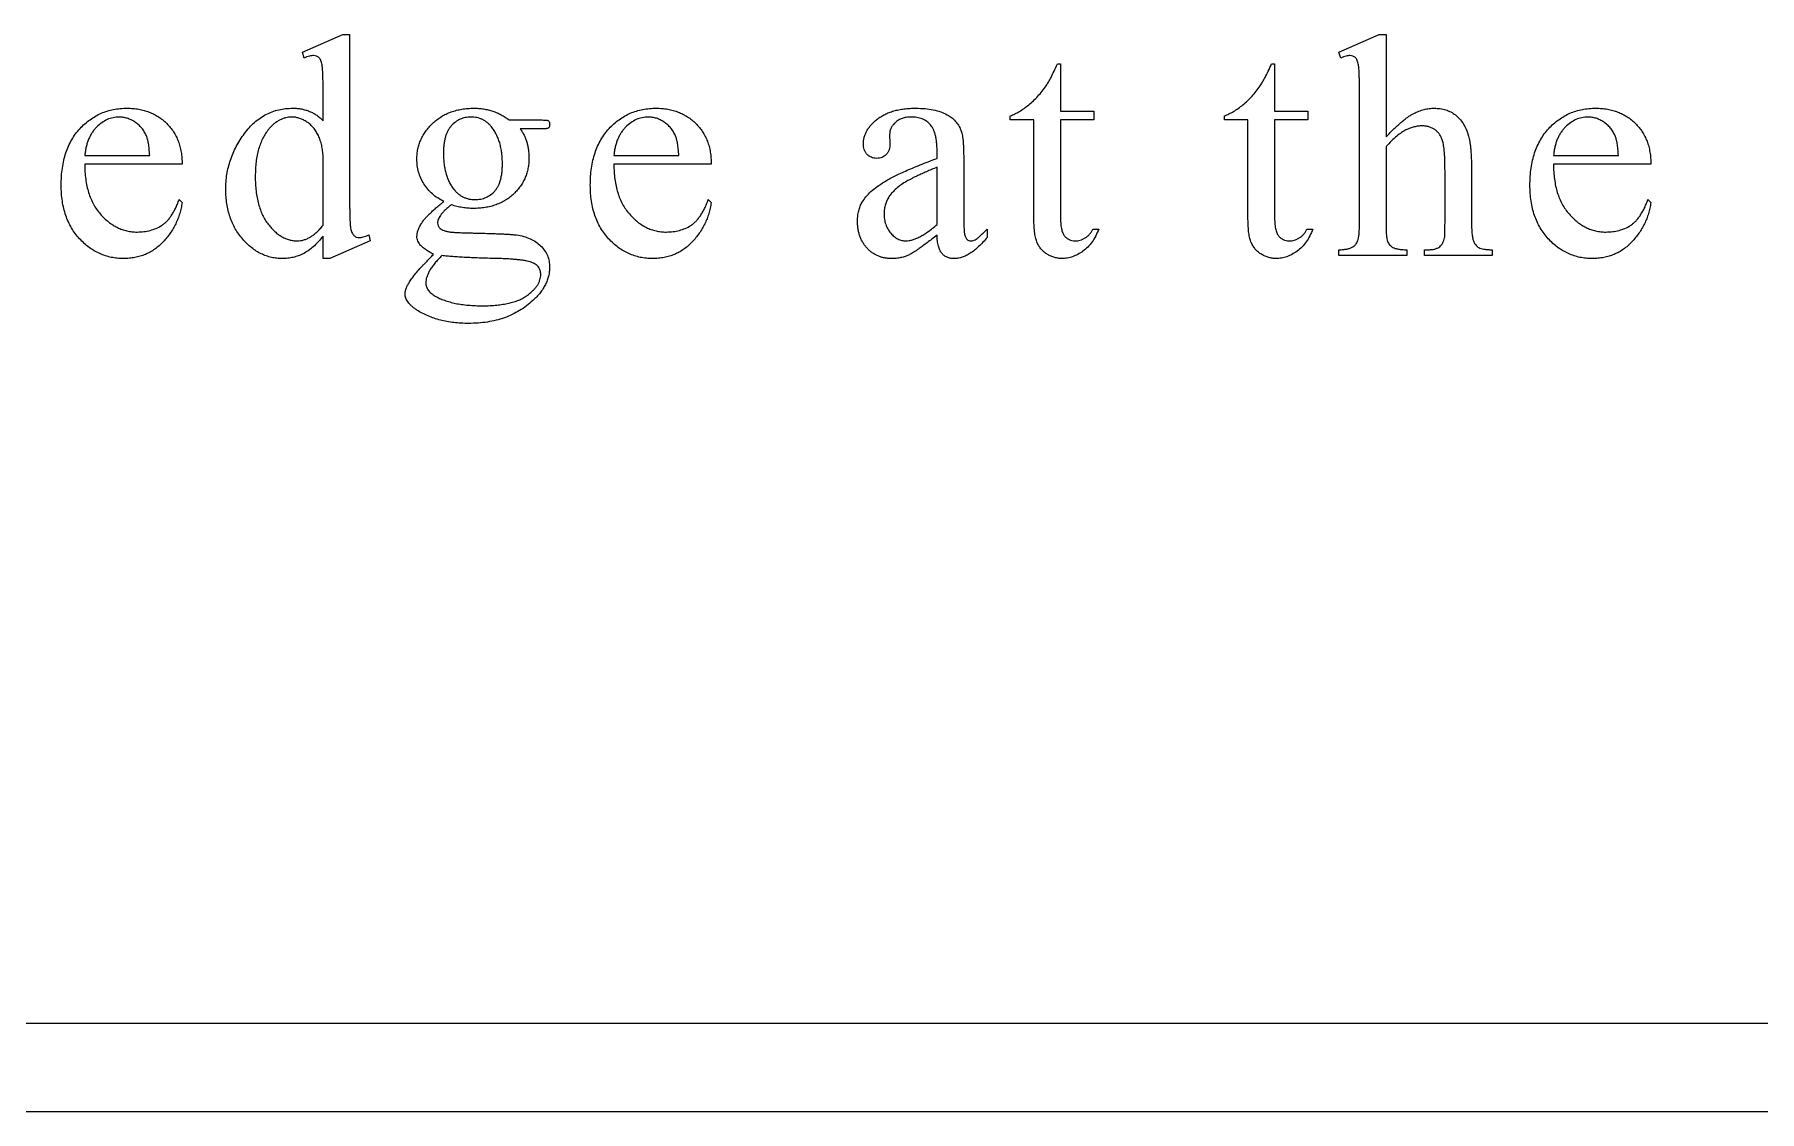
# Model space of a CAD drawing. Header units: millimetres. Extents: x -130 to 450, y -100 to 100.
# Drawn here: x 206.2 to 303.7, y -100 to -39.1 of the extents above; entities that cross this region are included whole.
import ezdxf

# ---------------------------------------------------------------- set-up
doc = ezdxf.new("R2010")
doc.units = ezdxf.units.MM

msp = doc.modelspace()

# ---------------------------------------------------------------- linework, layer by layer
at = {"color": 7, "linetype": 'Continuous', "lineweight": 25}
for p, q in [((221.36, -40.122), (223.649, -39.122)), ((223.649, -39.122), (224.026, -39.122)), ((224.026, -39.122), (224.026, -48.455)), ((279.926, -40.122), (282.21, -39.122)), ((282.21, -39.122), (282.593, -39.122)), ((282.593, -39.122), (282.593, -44.913)), ((221.459, -40.455), (221.36, -40.122)), ((264.026, -40.788), (264.193, -40.788)), ((264.193, -40.788), (264.193, -43.455)), ((276.126, -40.788), (276.293, -40.788)), ((276.293, -40.788), (276.293, -43.455)), ((280.033, -40.455), (279.926, -40.122)), ((222.526, -44.002), (222.526, -42.455)), ((281.093, -49.788), (281.093, -42.455)), ((261.36, -43.955), (261.36, -43.718)), ((264.193, -43.455), (266.073, -43.455)), ((266.073, -43.455), (266.073, -43.955)), ((273.46, -43.955), (273.46, -43.718)), ((276.293, -43.455), (278.173, -43.455)), ((278.173, -43.455), (278.173, -43.955)), ((233.037, -43.955), (234.746, -43.955)), ((234.73, -44.455), (233.667, -44.455)), ((254.541, -44.77), (254.56, -45.281)), ((262.693, -43.955), (261.36, -43.955)), ((262.693, -49.559), (262.693, -43.955)), ((264.193, -43.955), (264.193, -49.403)), ((266.073, -43.955), (264.193, -43.955)), ((274.793, -43.955), (273.46, -43.955)), ((274.793, -49.559), (274.793, -43.955)), ((276.293, -43.955), (276.293, -49.403)), ((278.173, -43.955), (276.293, -43.955)), ((282.593, -45.458), (282.593, -49.788)), ((209.06, -45.955), (212.726, -45.955)), ((214.56, -46.455), (209.06, -46.455)), ((222.526, -49.908), (222.526, -45.945)), ((238.96, -45.955), (242.626, -45.955)), ((244.46, -46.455), (238.96, -46.455)), ((257.226, -46.122), (257.226, -45.817)), ((257.226, -49.861), (257.226, -46.622)), ((258.726, -46.109), (258.726, -48.903)), ((292.06, -45.955), (295.726, -45.955)), ((297.56, -46.455), (292.06, -46.455)), ((285.926, -49.788), (285.926, -46.89)), ((287.426, -46.926), (287.426, -49.788)), ((214.393, -48.455), (214.56, -48.622)), ((244.293, -48.455), (244.46, -48.622)), ((297.393, -48.455), (297.56, -48.622)), ((222.526, -51.788), (222.526, -50.52)), ((225.11, -50.455), (225.193, -50.788)), ((260.06, -50.122), (260.06, -50.588)), ((266.026, -50.122), (266.36, -50.122)), ((278.126, -50.122), (278.46, -50.122)), ((225.193, -50.788), (222.912, -51.788)), ((279.926, -51.622), (279.926, -51.288)), ((283.76, -51.622), (279.926, -51.622)), ((283.76, -51.288), (283.76, -51.622)), ((284.76, -51.288), (284.926, -51.288)), ((284.76, -51.622), (284.76, -51.288)), ((288.593, -51.622), (284.76, -51.622)), ((288.593, -51.288), (288.593, -51.622)), ((222.912, -51.788), (222.526, -51.788)), ((-90, -95), (410, -95)), ((-90, -100), (410, -100))]:
    msp.add_line(p, q, dxfattribs=at)
for points, knots in [([(221.985, -40.315), (221.949, -40.316), (221.871, -40.32), (221.748, -40.349), (221.608, -40.393), (221.51, -40.433), (221.459, -40.455)], [0, 0, 0, 0, 0.1953913, 0.4237795, 0.692856, 1, 1, 1, 1]), ([(222.526, -42.455), (222.526, -42.351), (222.527, -42.153), (222.525, -41.872), (222.518, -41.622), (222.516, -41.404), (222.502, -41.218), (222.498, -41.064), (222.483, -40.942), (222.469, -40.824), (222.437, -40.708), (222.402, -40.59), (222.352, -40.497), (222.276, -40.405), (222.152, -40.33), (222.041, -40.32), (221.985, -40.315)], [0, 0, 0, 0, 0.129927, 0.246866, 0.35083, 0.441805, 0.5188, 0.582763, 0.633938, 0.672218, 0.731304, 0.782662, 0.825781, 0.862657, 0.92969, 1, 1, 1, 1]), ([(263.388, -42.02), (263.431, -41.953), (263.529, -41.798), (263.673, -41.523), (263.847, -41.181), (263.963, -40.927), (264.026, -40.788)], [0, 0, 0, 0, 0.171791, 0.395893, 0.671039, 1, 1, 1, 1]), ([(275.488, -42.02), (275.531, -41.953), (275.629, -41.798), (275.773, -41.523), (275.947, -41.181), (276.063, -40.927), (276.126, -40.788)], [0, 0, 0, 0, 0.171791, 0.395893, 0.671039, 1, 1, 1, 1]), ([(280.549, -40.315), (280.517, -40.316), (280.447, -40.32), (280.33, -40.35), (280.188, -40.393), (280.088, -40.433), (280.033, -40.455)], [0, 0, 0, 0, 0.175167, 0.393961, 0.673101, 1, 1, 1, 1]), ([(281.093, -42.455), (281.093, -42.351), (281.093, -42.153), (281.091, -41.872), (281.085, -41.622), (281.083, -41.404), (281.069, -41.218), (281.065, -41.064), (281.05, -40.942), (281.035, -40.824), (281.009, -40.707), (280.968, -40.591), (280.922, -40.497), (280.849, -40.405), (280.723, -40.328), (280.609, -40.319), (280.549, -40.315)], [0, 0, 0, 0, 0.129634, 0.24631, 0.35004, 0.44081, 0.517632, 0.581451, 0.632511, 0.670705, 0.72941, 0.781004, 0.823521, 0.859626, 0.925586, 1, 1, 1, 1]), ([(261.36, -43.718), (261.446, -43.683), (261.624, -43.611), (261.886, -43.471), (262.149, -43.298), (262.413, -43.095), (262.674, -42.866), (262.925, -42.608), (263.166, -42.327), (263.313, -42.124), (263.388, -42.02)], [0, 0, 0, 0, 0.104342, 0.214153, 0.331217, 0.455804, 0.586418, 0.719524, 0.857177, 1, 1, 1, 1]), ([(273.46, -43.718), (273.546, -43.683), (273.724, -43.611), (273.986, -43.471), (274.249, -43.298), (274.513, -43.095), (274.774, -42.866), (275.025, -42.608), (275.266, -42.327), (275.413, -42.124), (275.488, -42.02)], [0, 0, 0, 0, 0.104342, 0.214153, 0.331217, 0.455804, 0.586418, 0.719524, 0.857177, 1, 1, 1, 1]), ([(207.726, -47.643), (207.729, -47.476), (207.733, -47.151), (207.789, -46.679), (207.865, -46.233), (207.985, -45.818), (208.132, -45.429), (208.318, -45.07), (208.532, -44.736), (208.783, -44.438), (209.054, -44.166), (209.349, -43.934), (209.658, -43.734), (209.983, -43.568), (210.328, -43.443), (210.689, -43.356), (211.067, -43.298), (211.324, -43.292), (211.456, -43.288)], [0, 0, 0, 0, 0.077568, 0.151102, 0.22088, 0.287607, 0.351649, 0.414317, 0.475022, 0.535824, 0.595501, 0.653268, 0.709944, 0.766468, 0.822806, 0.880197, 0.93896, 1, 1, 1, 1]), ([(211.005, -43.788), (210.888, -43.796), (210.655, -43.81), (210.316, -43.922), (210.002, -44.108), (209.759, -44.312), (209.586, -44.511), (209.465, -44.675), (209.36, -44.854), (209.269, -45.047), (209.193, -45.254), (209.135, -45.476), (209.087, -45.711), (209.069, -45.872), (209.06, -45.955)], [0, 0, 0, 0, 0.109558, 0.218079, 0.329936, 0.450508, 0.513312, 0.576744, 0.640897, 0.707463, 0.775895, 0.8475, 0.922135, 1, 1, 1, 1]), ([(212.544, -44.854), (212.505, -44.775), (212.428, -44.619), (212.283, -44.404), (212.101, -44.225), (211.903, -44.068), (211.688, -43.944), (211.465, -43.854), (211.237, -43.799), (211.083, -43.792), (211.005, -43.788)], [0, 0, 0, 0, 0.133685, 0.263341, 0.390894, 0.519422, 0.645663, 0.766201, 0.882455, 1, 1, 1, 1]), ([(211.456, -43.288), (211.567, -43.291), (211.784, -43.295), (212.102, -43.339), (212.405, -43.405), (212.693, -43.499), (212.966, -43.62), (213.224, -43.768), (213.466, -43.945), (213.69, -44.147), (213.897, -44.37), (214.076, -44.614), (214.223, -44.878), (214.347, -45.159), (214.444, -45.457), (214.51, -45.774), (214.553, -46.108), (214.558, -46.338), (214.56, -46.455)], [0, 0, 0, 0, 0.06686, 0.130565, 0.192612, 0.253023, 0.312378, 0.372003, 0.431406, 0.492393, 0.553344, 0.613477, 0.674008, 0.735007, 0.797564, 0.862161, 0.929489, 1, 1, 1, 1]), ([(217.026, -47.872), (217.029, -47.729), (217.034, -47.447), (217.086, -47.028), (217.169, -46.618), (217.287, -46.219), (217.436, -45.829), (217.619, -45.447), (217.836, -45.075), (218.08, -44.715), (218.351, -44.382), (218.649, -44.091), (218.961, -43.841), (219.295, -43.638), (219.649, -43.481), (220.021, -43.368), (220.413, -43.303), (220.68, -43.293), (220.815, -43.288)], [0, 0, 0, 0, 0.064854, 0.128527, 0.191847, 0.254871, 0.317915, 0.3819, 0.447241, 0.513775, 0.579757, 0.642353, 0.702837, 0.761529, 0.819911, 0.878543, 0.938249, 1, 1, 1, 1]), ([(220.761, -43.788), (220.7, -43.79), (220.579, -43.793), (220.403, -43.831), (220.23, -43.881), (220.062, -43.958), (219.901, -44.058), (219.742, -44.176), (219.591, -44.317), (219.499, -44.424), (219.451, -44.479)], [0, 0, 0, 0, 0.119221, 0.2352714, 0.3525362, 0.4720115, 0.5956611, 0.7231898, 0.8579391, 1, 1, 1, 1]), ([(222.526, -45.945), (222.516, -45.835), (222.497, -45.623), (222.433, -45.318), (222.346, -45.036), (222.233, -44.779), (222.099, -44.547), (221.942, -44.345), (221.766, -44.171), (221.568, -44.037), (221.366, -43.926), (221.162, -43.848), (220.961, -43.798), (220.827, -43.791), (220.761, -43.788)], [0, 0, 0, 0, 0.1075577, 0.2080579, 0.3041197, 0.3949156, 0.4823679, 0.565187, 0.6443852, 0.722995, 0.7981549, 0.869057, 0.9353201, 1, 1, 1, 1]), ([(220.815, -43.288), (220.9, -43.29), (221.066, -43.294), (221.309, -43.328), (221.54, -43.387), (221.763, -43.461), (221.971, -43.564), (222.17, -43.686), (222.356, -43.833), (222.469, -43.945), (222.526, -44.002)], [0, 0, 0, 0, 0.132451, 0.260565, 0.385643, 0.506883, 0.628306, 0.750219, 0.87359, 1, 1, 1, 1]), ([(227.826, -46.161), (227.828, -46.064), (227.832, -45.874), (227.88, -45.594), (227.948, -45.324), (228.049, -45.065), (228.175, -44.814), (228.331, -44.576), (228.515, -44.348), (228.725, -44.133), (228.959, -43.937), (229.208, -43.76), (229.476, -43.615), (229.758, -43.493), (230.058, -43.404), (230.371, -43.335), (230.7, -43.296), (230.925, -43.291), (231.04, -43.288)], [0, 0, 0, 0, 0.060206, 0.118912, 0.176608, 0.234067, 0.291741, 0.351256, 0.411761, 0.474602, 0.53843, 0.601864, 0.664914, 0.728521, 0.793138, 0.859669, 0.928424, 1, 1, 1, 1]), ([(230.878, -43.788), (230.772, -43.794), (230.564, -43.805), (230.266, -43.904), (229.998, -44.064), (229.801, -44.246), (229.663, -44.421), (229.572, -44.573), (229.497, -44.741), (229.434, -44.925), (229.385, -45.125), (229.352, -45.343), (229.331, -45.577), (229.328, -45.739), (229.326, -45.822)], [0, 0, 0, 0, 0.110725, 0.216124, 0.322233, 0.43409, 0.492633, 0.553819, 0.617283, 0.684122, 0.755756, 0.831638, 0.913248, 1, 1, 1, 1]), ([(232.045, -44.348), (232.007, -44.304), (231.932, -44.216), (231.804, -44.103), (231.67, -44.005), (231.527, -43.926), (231.376, -43.863), (231.217, -43.819), (231.05, -43.792), (230.937, -43.79), (230.878, -43.788)], [0, 0, 0, 0, 0.130654, 0.258566, 0.380946, 0.500928, 0.622845, 0.74584, 0.869736, 1, 1, 1, 1]), ([(231.04, -43.288), (231.135, -43.29), (231.321, -43.294), (231.596, -43.327), (231.861, -43.378), (232.116, -43.452), (232.362, -43.546), (232.599, -43.66), (232.825, -43.796), (232.966, -43.902), (233.037, -43.955)], [0, 0, 0, 0, 0.132321, 0.260529, 0.386625, 0.509103, 0.631215, 0.753837, 0.875756, 1, 1, 1, 1]), ([(237.626, -47.643), (237.629, -47.476), (237.633, -47.151), (237.689, -46.679), (237.765, -46.233), (237.885, -45.818), (238.032, -45.429), (238.218, -45.07), (238.432, -44.736), (238.683, -44.438), (238.954, -44.166), (239.249, -43.934), (239.558, -43.734), (239.883, -43.568), (240.228, -43.443), (240.589, -43.356), (240.967, -43.298), (241.224, -43.292), (241.356, -43.288)], [0, 0, 0, 0, 0.077568, 0.151102, 0.22088, 0.287607, 0.351649, 0.414317, 0.475022, 0.535824, 0.595501, 0.653268, 0.709944, 0.766468, 0.822806, 0.880197, 0.93896, 1, 1, 1, 1]), ([(240.905, -43.788), (240.788, -43.796), (240.555, -43.81), (240.216, -43.922), (239.902, -44.108), (239.659, -44.312), (239.486, -44.511), (239.365, -44.675), (239.26, -44.854), (239.169, -45.047), (239.093, -45.254), (239.035, -45.476), (238.987, -45.711), (238.969, -45.872), (238.96, -45.955)], [0, 0, 0, 0, 0.109558, 0.218079, 0.329936, 0.450508, 0.513312, 0.576744, 0.640897, 0.707463, 0.775895, 0.8475, 0.922135, 1, 1, 1, 1]), ([(242.444, -44.854), (242.405, -44.775), (242.328, -44.619), (242.183, -44.404), (242.001, -44.225), (241.803, -44.068), (241.588, -43.944), (241.365, -43.854), (241.137, -43.799), (240.983, -43.792), (240.905, -43.788)], [0, 0, 0, 0, 0.133685, 0.263341, 0.390894, 0.519422, 0.645663, 0.766201, 0.882455, 1, 1, 1, 1]), ([(241.356, -43.288), (241.467, -43.291), (241.684, -43.295), (242.002, -43.339), (242.305, -43.405), (242.593, -43.499), (242.866, -43.62), (243.124, -43.768), (243.366, -43.945), (243.59, -44.147), (243.797, -44.37), (243.976, -44.614), (244.123, -44.878), (244.247, -45.159), (244.344, -45.457), (244.41, -45.774), (244.453, -46.108), (244.458, -46.338), (244.46, -46.455)], [0, 0, 0, 0, 0.06686, 0.130565, 0.192612, 0.253023, 0.312378, 0.372003, 0.431406, 0.492393, 0.553344, 0.613477, 0.674008, 0.735007, 0.797564, 0.862161, 0.929489, 1, 1, 1, 1]), ([(253.06, -45.281), (253.062, -45.219), (253.067, -45.096), (253.106, -44.914), (253.165, -44.736), (253.254, -44.563), (253.364, -44.393), (253.497, -44.225), (253.657, -44.064), (253.839, -43.908), (254.043, -43.763), (254.268, -43.635), (254.513, -43.528), (254.778, -43.44), (255.063, -43.372), (255.366, -43.323), (255.69, -43.295), (255.912, -43.291), (256.026, -43.288)], [0, 0, 0, 0, 0.046959, 0.093411, 0.140772, 0.189456, 0.240515, 0.294507, 0.351891, 0.412719, 0.476607, 0.541911, 0.608967, 0.679904, 0.753194, 0.831398, 0.91353, 1, 1, 1, 1]), ([(255.745, -43.788), (255.657, -43.791), (255.49, -43.797), (255.255, -43.857), (255.043, -43.947), (254.929, -44.042), (254.872, -44.088)], [0, 0, 0, 0, 0.27666, 0.529678, 0.769277, 1, 1, 1, 1]), ([(257.226, -45.817), (257.226, -45.724), (257.224, -45.545), (257.207, -45.288), (257.174, -45.053), (257.138, -44.841), (257.082, -44.653), (257.018, -44.486), (256.94, -44.343), (256.822, -44.182), (256.641, -44.021), (256.38, -43.882), (256.076, -43.801), (255.859, -43.793), (255.745, -43.788)], [0, 0, 0, 0, 0.096353, 0.185709, 0.267457, 0.341625, 0.40915, 0.470174, 0.526581, 0.578081, 0.676256, 0.775346, 0.881712, 1, 1, 1, 1]), ([(256.026, -43.288), (256.198, -43.293), (256.528, -43.301), (256.998, -43.369), (257.423, -43.479), (257.675, -43.598), (257.797, -43.656)], [0, 0, 0, 0, 0.282762, 0.542219, 0.778952, 1, 1, 1, 1]), ([(257.797, -43.656), (257.88, -43.706), (258.047, -43.805), (258.261, -44.008), (258.438, -44.251), (258.524, -44.434), (258.567, -44.528)], [0, 0, 0, 0, 0.245793, 0.489424, 0.739063, 1, 1, 1, 1]), ([(282.593, -44.913), (282.674, -44.831), (282.829, -44.672), (283.054, -44.444), (283.271, -44.243), (283.474, -44.067), (283.66, -43.908), (283.839, -43.779), (284.001, -43.668), (284.203, -43.558), (284.446, -43.453), (284.737, -43.356), (285.03, -43.3), (285.226, -43.292), (285.322, -43.288)], [0, 0, 0, 0, 0.105773, 0.203664, 0.293742, 0.376072, 0.450641, 0.517794, 0.578036, 0.63074, 0.728005, 0.820848, 0.91151, 1, 1, 1, 1]), ([(285.322, -43.288), (285.435, -43.293), (285.653, -43.301), (285.968, -43.373), (286.258, -43.494), (286.523, -43.664), (286.762, -43.882), (286.962, -44.16), (287.133, -44.489), (287.215, -44.733), (287.257, -44.861)], [0, 0, 0, 0, 0.124659, 0.242291, 0.35723, 0.471683, 0.589706, 0.71445, 0.850269, 1, 1, 1, 1]), ([(290.726, -47.643), (290.729, -47.476), (290.733, -47.151), (290.789, -46.679), (290.865, -46.233), (290.985, -45.818), (291.132, -45.429), (291.318, -45.07), (291.532, -44.736), (291.783, -44.438), (292.054, -44.166), (292.349, -43.934), (292.658, -43.734), (292.983, -43.568), (293.328, -43.443), (293.689, -43.356), (294.067, -43.298), (294.324, -43.292), (294.456, -43.288)], [0, 0, 0, 0, 0.0775683, 0.1511017, 0.2208805, 0.2876072, 0.3516494, 0.4143171, 0.4750222, 0.535824, 0.595501, 0.6532676, 0.7099442, 0.7664682, 0.8228058, 0.8801972, 0.9389601, 1, 1, 1, 1]), ([(294.005, -43.788), (293.888, -43.796), (293.655, -43.81), (293.316, -43.922), (293.002, -44.108), (292.759, -44.312), (292.586, -44.511), (292.465, -44.675), (292.36, -44.854), (292.269, -45.047), (292.193, -45.254), (292.135, -45.476), (292.087, -45.711), (292.069, -45.872), (292.06, -45.955)], [0, 0, 0, 0, 0.109558, 0.218079, 0.329936, 0.450508, 0.513312, 0.576744, 0.640897, 0.707463, 0.775895, 0.8475, 0.922135, 1, 1, 1, 1]), ([(295.544, -44.854), (295.505, -44.775), (295.428, -44.619), (295.283, -44.404), (295.101, -44.225), (294.903, -44.068), (294.688, -43.944), (294.465, -43.854), (294.237, -43.799), (294.083, -43.792), (294.005, -43.788)], [0, 0, 0, 0, 0.133685, 0.263341, 0.390894, 0.519422, 0.645663, 0.766201, 0.882455, 1, 1, 1, 1]), ([(294.456, -43.288), (294.567, -43.291), (294.784, -43.295), (295.102, -43.339), (295.405, -43.405), (295.693, -43.499), (295.966, -43.62), (296.224, -43.768), (296.466, -43.945), (296.69, -44.147), (296.897, -44.37), (297.076, -44.614), (297.223, -44.878), (297.347, -45.159), (297.444, -45.457), (297.51, -45.774), (297.553, -46.108), (297.558, -46.338), (297.56, -46.455)], [0, 0, 0, 0, 0.06686, 0.130565, 0.192612, 0.253023, 0.312378, 0.372003, 0.431406, 0.492393, 0.553344, 0.613477, 0.674008, 0.735007, 0.797564, 0.862161, 0.929489, 1, 1, 1, 1]), ([(219.451, -44.479), (219.39, -44.558), (219.267, -44.719), (219.113, -44.988), (218.984, -45.283), (218.876, -45.604), (218.794, -45.951), (218.734, -46.324), (218.701, -46.724), (218.696, -46.998), (218.693, -47.14)], [0, 0, 0, 0, 0.106322, 0.215068, 0.329105, 0.447883, 0.574127, 0.707794, 0.849502, 1, 1, 1, 1]), ([(232.66, -46.455), (232.658, -46.346), (232.654, -46.133), (232.624, -45.824), (232.579, -45.532), (232.511, -45.258), (232.425, -45.003), (232.319, -44.766), (232.193, -44.547), (232.094, -44.414), (232.045, -44.348)], [0, 0, 0, 0, 0.146763, 0.284734, 0.416798, 0.542731, 0.662015, 0.778213, 0.889837, 1, 1, 1, 1]), ([(233.667, -44.455), (233.707, -44.511), (233.786, -44.624), (233.887, -44.805), (233.969, -45), (234.042, -45.204), (234.092, -45.421), (234.132, -45.648), (234.155, -45.886), (234.158, -46.049), (234.16, -46.132)], [0, 0, 0, 0, 0.114933, 0.232266, 0.350319, 0.471181, 0.596193, 0.725464, 0.859362, 1, 1, 1, 1]), ([(235.282, -44.395), (235.269, -44.403), (235.239, -44.423), (235.188, -44.441), (235.118, -44.45), (235.024, -44.449), (234.891, -44.458), (234.788, -44.456), (234.73, -44.455)], [0, 0, 0, 0, 0.080922, 0.189215, 0.287347, 0.453948, 0.690057, 1, 1, 1, 1]), ([(234.746, -43.955), (234.802, -43.955), (234.902, -43.954), (235.031, -43.957), (235.122, -43.961), (235.187, -43.97), (235.238, -43.983), (235.263, -44.006), (235.274, -44.015)], [0, 0, 0, 0, 0.312756, 0.553386, 0.717264, 0.814573, 0.921083, 1, 1, 1, 1]), ([(235.274, -44.015), (235.289, -44.038), (235.325, -44.092), (235.326, -44.157), (235.326, -44.195)], [0, 0, 0, 0, 0.4220474, 1, 1, 1, 1]), ([(235.326, -44.195), (235.327, -44.236), (235.327, -44.307), (235.295, -44.37), (235.282, -44.395)], [0, 0, 0, 0, 0.590617, 1, 1, 1, 1]), ([(254.872, -44.088), (254.821, -44.137), (254.723, -44.231), (254.62, -44.401), (254.553, -44.581), (254.545, -44.707), (254.541, -44.77)], [0, 0, 0, 0, 0.271156, 0.518143, 0.758518, 1, 1, 1, 1]), ([(258.567, -44.528), (258.58, -44.564), (258.608, -44.644), (258.642, -44.778), (258.665, -44.939), (258.691, -45.124), (258.704, -45.334), (258.718, -45.57), (258.725, -45.831), (258.726, -46.013), (258.726, -46.109)], [0, 0, 0, 0, 0.072259, 0.158161, 0.260663, 0.377474, 0.508414, 0.657165, 0.820455, 1, 1, 1, 1]), ([(284.624, -44.288), (284.551, -44.292), (284.402, -44.299), (284.176, -44.342), (283.947, -44.417), (283.706, -44.519), (283.456, -44.672), (283.184, -44.876), (282.894, -45.146), (282.698, -45.349), (282.593, -45.458)], [0, 0, 0, 0, 0.090848, 0.185214, 0.284836, 0.390649, 0.508684, 0.648925, 0.812343, 1, 1, 1, 1]), ([(285.926, -46.89), (285.926, -46.783), (285.924, -46.579), (285.92, -46.288), (285.909, -46.024), (285.895, -45.789), (285.873, -45.583), (285.852, -45.407), (285.823, -45.258), (285.783, -45.1), (285.717, -44.933), (285.615, -44.76), (285.494, -44.613), (285.352, -44.496), (285.192, -44.403), (285.018, -44.335), (284.826, -44.295), (284.693, -44.291), (284.624, -44.288)], [0, 0, 0, 0, 0.096528, 0.184434, 0.263756, 0.335324, 0.396855, 0.450684, 0.49624, 0.533547, 0.597666, 0.657827, 0.714094, 0.769256, 0.823767, 0.880165, 0.937881, 1, 1, 1, 1]), ([(212.726, -45.955), (212.718, -45.834), (212.702, -45.611), (212.665, -45.307), (212.616, -45.058), (212.566, -44.917), (212.544, -44.854)], [0, 0, 0, 0, 0.32401, 0.598113, 0.821434, 1, 1, 1, 1]), ([(242.626, -45.955), (242.618, -45.834), (242.602, -45.611), (242.565, -45.307), (242.516, -45.058), (242.466, -44.917), (242.444, -44.854)], [0, 0, 0, 0, 0.32401, 0.598113, 0.821434, 1, 1, 1, 1]), ([(253.804, -46.122), (253.752, -46.12), (253.65, -46.117), (253.507, -46.068), (253.375, -46.001), (253.264, -45.9), (253.17, -45.777), (253.106, -45.628), (253.066, -45.461), (253.062, -45.343), (253.06, -45.281)], [0, 0, 0, 0, 0.124002, 0.240599, 0.354845, 0.473032, 0.593723, 0.72003, 0.853409, 1, 1, 1, 1]), ([(254.56, -45.281), (254.558, -45.344), (254.553, -45.465), (254.513, -45.635), (254.45, -45.784), (254.355, -45.906), (254.244, -46.004), (254.111, -46.073), (253.963, -46.116), (253.859, -46.12), (253.804, -46.122)], [0, 0, 0, 0, 0.149124, 0.283091, 0.408076, 0.525876, 0.641487, 0.754537, 0.873233, 1, 1, 1, 1]), ([(287.257, -44.861), (287.271, -44.913), (287.301, -45.026), (287.332, -45.212), (287.365, -45.426), (287.386, -45.669), (287.405, -45.942), (287.417, -46.244), (287.425, -46.576), (287.426, -46.807), (287.426, -46.926)], [0, 0, 0, 0, 0.07753, 0.168014, 0.271903, 0.390279, 0.520947, 0.666498, 0.827001, 1, 1, 1, 1]), ([(295.726, -45.955), (295.718, -45.834), (295.702, -45.611), (295.665, -45.307), (295.616, -45.058), (295.566, -44.917), (295.544, -44.854)], [0, 0, 0, 0, 0.32401, 0.598113, 0.821434, 1, 1, 1, 1]), ([(209.06, -46.455), (209.061, -46.601), (209.063, -46.885), (209.107, -47.298), (209.173, -47.687), (209.266, -48.053), (209.391, -48.393), (209.543, -48.711), (209.721, -49.006), (209.866, -49.181), (209.937, -49.268)], [0, 0, 0, 0, 0.145298, 0.2826073, 0.413383, 0.5375311, 0.6581609, 0.7741786, 0.8879185, 1, 1, 1, 1]), ([(229.35, -48.557), (229.232, -48.495), (229.003, -48.374), (228.697, -48.14), (228.432, -47.874), (228.212, -47.572), (228.04, -47.244), (227.918, -46.897), (227.838, -46.534), (227.83, -46.286), (227.826, -46.161)], [0, 0, 0, 0, 0.1325543, 0.2589561, 0.3835715, 0.5072033, 0.6306857, 0.7523263, 0.8747452, 1, 1, 1, 1]), ([(229.326, -45.822), (229.328, -45.931), (229.332, -46.141), (229.361, -46.448), (229.408, -46.735), (229.472, -47.005), (229.558, -47.256), (229.663, -47.488), (229.784, -47.704), (229.884, -47.832), (229.933, -47.895)], [0, 0, 0, 0, 0.147858, 0.286792, 0.418571, 0.543879, 0.663894, 0.779254, 0.890995, 1, 1, 1, 1]), ([(234.16, -46.132), (234.158, -46.228), (234.154, -46.416), (234.108, -46.692), (234.045, -46.959), (233.95, -47.216), (233.828, -47.461), (233.677, -47.694), (233.502, -47.919), (233.303, -48.131), (233.081, -48.327), (232.836, -48.493), (232.576, -48.638), (232.295, -48.753), (231.997, -48.843), (231.679, -48.908), (231.345, -48.948), (231.116, -48.953), (230.998, -48.955)], [0, 0, 0, 0, 0.060447, 0.118751, 0.176401, 0.233713, 0.291405, 0.349422, 0.409268, 0.471016, 0.533657, 0.595629, 0.658279, 0.721282, 0.78727, 0.855095, 0.925841, 1, 1, 1, 1]), ([(231.108, -48.455), (231.217, -48.449), (231.428, -48.437), (231.731, -48.347), (231.999, -48.191), (232.195, -48.015), (232.327, -47.843), (232.421, -47.697), (232.491, -47.53), (232.555, -47.349), (232.6, -47.148), (232.638, -46.933), (232.654, -46.699), (232.658, -46.538), (232.66, -46.455)], [0, 0, 0, 0, 0.11412, 0.22136, 0.327204, 0.436568, 0.494195, 0.554208, 0.616862, 0.684111, 0.755089, 0.831583, 0.912715, 1, 1, 1, 1]), ([(238.96, -46.455), (238.961, -46.601), (238.963, -46.885), (239.007, -47.298), (239.073, -47.687), (239.166, -48.053), (239.291, -48.393), (239.443, -48.711), (239.621, -49.006), (239.766, -49.181), (239.837, -49.268)], [0, 0, 0, 0, 0.145298, 0.2826073, 0.413383, 0.5375311, 0.6581609, 0.7741786, 0.8879185, 1, 1, 1, 1]), ([(252.992, -48.601), (253.06, -48.498), (253.203, -48.281), (253.492, -47.99), (253.842, -47.704), (254.184, -47.48), (254.499, -47.296), (254.78, -47.152), (255.097, -46.998), (255.449, -46.833), (255.843, -46.668), (256.27, -46.492), (256.735, -46.305), (257.059, -46.184), (257.226, -46.122)], [0, 0, 0, 0, 0.074195, 0.155834, 0.245647, 0.345453, 0.401621, 0.46516, 0.53547, 0.613752, 0.698929, 0.792138, 0.892228, 1, 1, 1, 1]), ([(257.226, -46.622), (257.12, -46.667), (256.919, -46.753), (256.631, -46.875), (256.374, -46.99), (256.145, -47.093), (255.946, -47.187), (255.777, -47.27), (255.636, -47.343), (255.553, -47.39), (255.515, -47.411)], [0, 0, 0, 0, 0.183212, 0.348466, 0.498132, 0.631673, 0.747849, 0.847937, 0.93197, 1, 1, 1, 1]), ([(292.06, -46.455), (292.061, -46.601), (292.063, -46.885), (292.107, -47.298), (292.173, -47.687), (292.266, -48.053), (292.391, -48.393), (292.543, -48.711), (292.721, -49.006), (292.866, -49.181), (292.937, -49.268)], [0, 0, 0, 0, 0.145298, 0.2826073, 0.413383, 0.5375311, 0.6581609, 0.7741786, 0.8879185, 1, 1, 1, 1]), ([(211.252, -51.788), (211.133, -51.785), (210.898, -51.778), (210.552, -51.725), (210.22, -51.636), (209.9, -51.512), (209.593, -51.355), (209.3, -51.161), (209.022, -50.93), (208.756, -50.669), (208.515, -50.376), (208.304, -50.056), (208.122, -49.714), (207.98, -49.345), (207.864, -48.955), (207.786, -48.538), (207.734, -48.099), (207.729, -47.797), (207.726, -47.643)], [0, 0, 0, 0, 0.058687, 0.115803, 0.172049, 0.227982, 0.284234, 0.341663, 0.400932, 0.462343, 0.524953, 0.587602, 0.650945, 0.715295, 0.782171, 0.851475, 0.923806, 1, 1, 1, 1]), ([(218.693, -47.14), (218.694, -47.283), (218.697, -47.562), (218.736, -47.966), (218.792, -48.344), (218.869, -48.697), (218.973, -49.023), (219.098, -49.326), (219.246, -49.601), (219.419, -49.848), (219.605, -50.067), (219.796, -50.26), (219.994, -50.421), (220.195, -50.558), (220.405, -50.659), (220.619, -50.733), (220.838, -50.779), (220.986, -50.785), (221.06, -50.788)], [0, 0, 0, 0, 0.089345, 0.173593, 0.252984, 0.327317, 0.398879, 0.466337, 0.531011, 0.59363, 0.653932, 0.709817, 0.762912, 0.812908, 0.861086, 0.907479, 0.953873, 1, 1, 1, 1]), ([(241.152, -51.788), (241.033, -51.785), (240.798, -51.778), (240.452, -51.725), (240.12, -51.636), (239.8, -51.512), (239.493, -51.355), (239.2, -51.161), (238.922, -50.93), (238.656, -50.669), (238.415, -50.376), (238.204, -50.056), (238.022, -49.714), (237.88, -49.345), (237.764, -48.955), (237.686, -48.538), (237.634, -48.099), (237.629, -47.797), (237.626, -47.643)], [0, 0, 0, 0, 0.058687, 0.115803, 0.172049, 0.227982, 0.284234, 0.341663, 0.400932, 0.462343, 0.524953, 0.587602, 0.650945, 0.715295, 0.782171, 0.851475, 0.923806, 1, 1, 1, 1]), ([(255.515, -47.411), (255.406, -47.477), (255.199, -47.603), (254.926, -47.817), (254.699, -48.032), (254.522, -48.256), (254.387, -48.487), (254.298, -48.729), (254.235, -48.98), (254.229, -49.152), (254.226, -49.239)], [0, 0, 0, 0, 0.1627963, 0.3087564, 0.4410951, 0.5609345, 0.6720411, 0.781031, 0.8890038, 1, 1, 1, 1]), ([(294.252, -51.788), (294.133, -51.785), (293.898, -51.778), (293.552, -51.725), (293.22, -51.636), (292.9, -51.512), (292.593, -51.355), (292.3, -51.161), (292.022, -50.93), (291.756, -50.669), (291.515, -50.376), (291.304, -50.056), (291.122, -49.714), (290.98, -49.345), (290.864, -48.955), (290.786, -48.538), (290.734, -48.099), (290.729, -47.797), (290.726, -47.643)], [0, 0, 0, 0, 0.058687, 0.115803, 0.172049, 0.227982, 0.284234, 0.341663, 0.400932, 0.462343, 0.524953, 0.587602, 0.650945, 0.715295, 0.782171, 0.851475, 0.923806, 1, 1, 1, 1]), ([(214.56, -48.622), (214.542, -48.727), (214.507, -48.936), (214.428, -49.242), (214.328, -49.537), (214.2, -49.819), (214.055, -50.093), (213.889, -50.357), (213.696, -50.607), (213.488, -50.848), (213.261, -51.07), (213.014, -51.26), (212.757, -51.427), (212.482, -51.556), (212.196, -51.662), (211.893, -51.734), (211.578, -51.779), (211.362, -51.785), (211.252, -51.788)], [0, 0, 0, 0, 0.063993, 0.126841, 0.189042, 0.250539, 0.312459, 0.374675, 0.437429, 0.501601, 0.565263, 0.627192, 0.688251, 0.748295, 0.809198, 0.870785, 0.934364, 1, 1, 1, 1]), ([(212.018, -50.288), (212.147, -50.284), (212.398, -50.276), (212.76, -50.203), (213.099, -50.09), (213.358, -49.95), (213.554, -49.814), (213.692, -49.683), (213.826, -49.534), (213.953, -49.362), (214.073, -49.167), (214.187, -48.951), (214.296, -48.712), (214.36, -48.542), (214.393, -48.455)], [0, 0, 0, 0, 0.118882, 0.231624, 0.340146, 0.447395, 0.502572, 0.560444, 0.621768, 0.687675, 0.757535, 0.832855, 0.913941, 1, 1, 1, 1]), ([(220.224, -51.788), (220.119, -51.785), (219.911, -51.777), (219.603, -51.727), (219.306, -51.641), (219.019, -51.519), (218.741, -51.366), (218.479, -51.172), (218.221, -50.95), (217.979, -50.694), (217.756, -50.412), (217.56, -50.107), (217.395, -49.781), (217.259, -49.437), (217.156, -49.073), (217.08, -48.69), (217.036, -48.288), (217.029, -48.013), (217.026, -47.872)], [0, 0, 0, 0, 0.056159, 0.11108, 0.16607, 0.220888, 0.277098, 0.33484, 0.394948, 0.458203, 0.522535, 0.586928, 0.651373, 0.717109, 0.784128, 0.853098, 0.924887, 1, 1, 1, 1]), ([(224.026, -48.455), (224.026, -48.56), (224.026, -48.76), (224.028, -49.043), (224.033, -49.294), (224.041, -49.512), (224.05, -49.697), (224.055, -49.851), (224.069, -49.973), (224.085, -50.089), (224.113, -50.202), (224.155, -50.316), (224.203, -50.411), (224.279, -50.505), (224.399, -50.584), (224.507, -50.597), (224.56, -50.604)], [0, 0, 0, 0, 0.131376, 0.249728, 0.353983, 0.445244, 0.522401, 0.586543, 0.637861, 0.675174, 0.733371, 0.783185, 0.827382, 0.865197, 0.933565, 1, 1, 1, 1]), ([(227.826, -50.531), (227.831, -50.474), (227.839, -50.355), (227.893, -50.171), (227.981, -49.977), (228.077, -49.805), (228.178, -49.656), (228.281, -49.532), (228.403, -49.396), (228.551, -49.251), (228.719, -49.093), (228.91, -48.923), (229.121, -48.743), (229.271, -48.621), (229.35, -48.557)], [0, 0, 0, 0, 0.06638, 0.139048, 0.222246, 0.315445, 0.369517, 0.432314, 0.503484, 0.583897, 0.674407, 0.773654, 0.881693, 1, 1, 1, 1]), ([(229.933, -47.895), (229.972, -47.939), (230.049, -48.026), (230.177, -48.141), (230.313, -48.239), (230.458, -48.317), (230.609, -48.38), (230.768, -48.425), (230.935, -48.451), (231.049, -48.454), (231.108, -48.455)], [0, 0, 0, 0, 0.131353, 0.258674, 0.382059, 0.503182, 0.624536, 0.745102, 0.870337, 1, 1, 1, 1]), ([(244.46, -48.622), (244.442, -48.727), (244.407, -48.936), (244.328, -49.242), (244.228, -49.537), (244.1, -49.819), (243.955, -50.093), (243.789, -50.357), (243.596, -50.607), (243.388, -50.848), (243.161, -51.07), (242.914, -51.26), (242.657, -51.427), (242.382, -51.556), (242.096, -51.662), (241.793, -51.734), (241.478, -51.779), (241.262, -51.785), (241.152, -51.788)], [0, 0, 0, 0, 0.063993, 0.126841, 0.189042, 0.250539, 0.312459, 0.374675, 0.437429, 0.501601, 0.565263, 0.627192, 0.688251, 0.748295, 0.809198, 0.870785, 0.934364, 1, 1, 1, 1]), ([(241.918, -50.288), (242.047, -50.284), (242.298, -50.276), (242.66, -50.203), (242.999, -50.09), (243.258, -49.95), (243.454, -49.814), (243.592, -49.683), (243.726, -49.534), (243.853, -49.362), (243.973, -49.167), (244.087, -48.951), (244.196, -48.712), (244.26, -48.542), (244.293, -48.455)], [0, 0, 0, 0, 0.118882, 0.231624, 0.340146, 0.447395, 0.502572, 0.560444, 0.621768, 0.687675, 0.757535, 0.832855, 0.913941, 1, 1, 1, 1]), ([(252.726, -49.653), (252.729, -49.555), (252.733, -49.363), (252.789, -49.089), (252.865, -48.831), (252.95, -48.677), (252.992, -48.601)], [0, 0, 0, 0, 0.268398, 0.521921, 0.763455, 1, 1, 1, 1]), ([(297.56, -48.622), (297.542, -48.727), (297.507, -48.936), (297.428, -49.242), (297.328, -49.537), (297.2, -49.819), (297.055, -50.093), (296.889, -50.357), (296.696, -50.607), (296.488, -50.848), (296.261, -51.07), (296.014, -51.26), (295.757, -51.427), (295.482, -51.556), (295.196, -51.662), (294.893, -51.734), (294.578, -51.779), (294.362, -51.785), (294.252, -51.788)], [0, 0, 0, 0, 0.063993, 0.126841, 0.189042, 0.250539, 0.312459, 0.374675, 0.437429, 0.501601, 0.565263, 0.627192, 0.688251, 0.748295, 0.809198, 0.870785, 0.934364, 1, 1, 1, 1]), ([(295.018, -50.288), (295.147, -50.284), (295.398, -50.276), (295.76, -50.203), (296.099, -50.09), (296.358, -49.95), (296.554, -49.814), (296.692, -49.683), (296.826, -49.534), (296.953, -49.362), (297.073, -49.167), (297.187, -48.951), (297.296, -48.712), (297.36, -48.542), (297.393, -48.455)], [0, 0, 0, 0, 0.1188818, 0.2316244, 0.3401456, 0.4473947, 0.5025717, 0.560444, 0.6217679, 0.6876745, 0.7575347, 0.8328546, 0.9139408, 1, 1, 1, 1]), ([(209.937, -49.268), (210.011, -49.349), (210.155, -49.507), (210.393, -49.715), (210.639, -49.893), (210.897, -50.036), (211.162, -50.152), (211.439, -50.227), (211.725, -50.281), (211.92, -50.286), (212.018, -50.288)], [0, 0, 0, 0, 0.137734, 0.267997, 0.395079, 0.51732, 0.636725, 0.756557, 0.87691, 1, 1, 1, 1]), ([(229.779, -48.752), (229.708, -48.806), (229.575, -48.906), (229.401, -49.063), (229.259, -49.205), (229.157, -49.341), (229.084, -49.467), (229.035, -49.582), (229, -49.687), (228.995, -49.754), (228.993, -49.786)], [0, 0, 0, 0, 0.199623, 0.374585, 0.523171, 0.649618, 0.755062, 0.848297, 0.929537, 1, 1, 1, 1]), ([(230.998, -48.955), (230.898, -48.953), (230.697, -48.948), (230.393, -48.905), (230.085, -48.845), (229.882, -48.783), (229.779, -48.752)], [0, 0, 0, 0, 0.241697, 0.487293, 0.740134, 1, 1, 1, 1]), ([(239.837, -49.268), (239.911, -49.349), (240.055, -49.507), (240.293, -49.715), (240.539, -49.893), (240.797, -50.036), (241.062, -50.152), (241.339, -50.227), (241.625, -50.281), (241.82, -50.286), (241.918, -50.288)], [0, 0, 0, 0, 0.137734, 0.267997, 0.395079, 0.51732, 0.636725, 0.756557, 0.87691, 1, 1, 1, 1]), ([(254.651, -51.788), (254.582, -51.786), (254.448, -51.781), (254.25, -51.756), (254.063, -51.709), (253.885, -51.643), (253.716, -51.562), (253.557, -51.459), (253.405, -51.34), (253.265, -51.201), (253.138, -51.049), (253.029, -50.883), (252.932, -50.708), (252.859, -50.518), (252.797, -50.318), (252.758, -50.107), (252.73, -49.884), (252.727, -49.731), (252.726, -49.653)], [0, 0, 0, 0, 0.0638294, 0.1248849, 0.1847722, 0.2432344, 0.3006175, 0.3590408, 0.4187756, 0.4798312, 0.5417182, 0.6028164, 0.6641911, 0.7275751, 0.7916489, 0.8582734, 0.9273357, 1, 1, 1, 1]), ([(254.226, -49.239), (254.23, -49.346), (254.238, -49.553), (254.311, -49.849), (254.431, -50.117), (254.595, -50.351), (254.788, -50.543), (255.001, -50.685), (255.232, -50.771), (255.391, -50.783), (255.471, -50.788)], [0, 0, 0, 0, 0.146028, 0.28129, 0.413777, 0.543856, 0.66861, 0.783225, 0.891467, 1, 1, 1, 1]), ([(258.726, -48.903), (258.726, -48.997), (258.725, -49.174), (258.729, -49.426), (258.73, -49.648), (258.737, -49.842), (258.74, -50.008), (258.749, -50.146), (258.756, -50.256), (258.769, -50.36), (258.791, -50.46), (258.821, -50.56), (258.86, -50.64), (258.916, -50.717), (259.012, -50.773), (259.095, -50.783), (259.135, -50.788)], [0, 0, 0, 0, 0.135393, 0.255748, 0.363569, 0.456372, 0.536643, 0.603193, 0.655979, 0.695164, 0.754179, 0.804136, 0.846184, 0.881039, 0.941239, 1, 1, 1, 1]), ([(264.279, -51.788), (264.21, -51.785), (264.072, -51.778), (263.866, -51.735), (263.662, -51.661), (263.464, -51.561), (263.278, -51.435), (263.118, -51.278), (262.981, -51.098), (262.87, -50.887), (262.79, -50.632), (262.732, -50.326), (262.701, -49.962), (262.696, -49.7), (262.693, -49.559)], [0, 0, 0, 0, 0.066377, 0.133087, 0.202519, 0.274833, 0.347108, 0.418208, 0.490595, 0.564422, 0.647348, 0.747247, 0.864211, 1, 1, 1, 1]), ([(264.193, -49.403), (264.196, -49.528), (264.202, -49.757), (264.239, -50.07), (264.309, -50.317), (264.41, -50.504), (264.541, -50.632), (264.684, -50.724), (264.846, -50.778), (264.958, -50.785), (265.016, -50.788)], [0, 0, 0, 0, 0.205994, 0.377608, 0.516425, 0.626516, 0.723538, 0.814744, 0.905139, 1, 1, 1, 1]), ([(276.379, -51.788), (276.31, -51.785), (276.172, -51.778), (275.966, -51.735), (275.762, -51.661), (275.564, -51.561), (275.378, -51.435), (275.218, -51.278), (275.081, -51.098), (274.97, -50.887), (274.89, -50.632), (274.832, -50.326), (274.801, -49.962), (274.796, -49.7), (274.793, -49.559)], [0, 0, 0, 0, 0.066377, 0.133087, 0.202519, 0.274833, 0.347108, 0.418208, 0.490595, 0.564422, 0.647348, 0.747247, 0.864211, 1, 1, 1, 1]), ([(276.293, -49.403), (276.296, -49.528), (276.302, -49.757), (276.339, -50.07), (276.409, -50.317), (276.51, -50.504), (276.641, -50.632), (276.784, -50.724), (276.946, -50.778), (277.058, -50.785), (277.116, -50.788)], [0, 0, 0, 0, 0.205994, 0.377608, 0.516425, 0.626516, 0.723538, 0.814744, 0.905139, 1, 1, 1, 1]), ([(292.937, -49.268), (293.011, -49.349), (293.155, -49.507), (293.393, -49.715), (293.639, -49.893), (293.897, -50.036), (294.162, -50.152), (294.439, -50.227), (294.725, -50.281), (294.92, -50.286), (295.018, -50.288)], [0, 0, 0, 0, 0.1377336, 0.2679969, 0.3950785, 0.5173195, 0.6367254, 0.7565567, 0.8769102, 1, 1, 1, 1]), ([(222.526, -50.52), (222.434, -50.632), (222.257, -50.845), (221.976, -51.123), (221.695, -51.345), (221.416, -51.516), (221.13, -51.637), (220.839, -51.724), (220.535, -51.778), (220.329, -51.785), (220.224, -51.788)], [0, 0, 0, 0, 0.159585, 0.303881, 0.433593, 0.551662, 0.662719, 0.77314, 0.885381, 1, 1, 1, 1]), ([(221.06, -50.788), (221.123, -50.786), (221.25, -50.781), (221.439, -50.737), (221.626, -50.667), (221.811, -50.568), (221.994, -50.444), (222.176, -50.293), (222.356, -50.112), (222.468, -49.978), (222.526, -49.908)], [0, 0, 0, 0, 0.106287, 0.214906, 0.328148, 0.444749, 0.568917, 0.702792, 0.846496, 1, 1, 1, 1]), ([(224.56, -50.604), (224.598, -50.601), (224.678, -50.595), (224.808, -50.568), (224.954, -50.519), (225.055, -50.478), (225.11, -50.455)], [0, 0, 0, 0, 0.19648, 0.424009, 0.691628, 1, 1, 1, 1]), ([(228.766, -51.549), (228.686, -51.504), (228.536, -51.419), (228.334, -51.289), (228.171, -51.165), (228.038, -51.05), (227.944, -50.928), (227.875, -50.803), (227.834, -50.669), (227.829, -50.577), (227.826, -50.531)], [0, 0, 0, 0, 0.189822, 0.353962, 0.495563, 0.611978, 0.7139, 0.811497, 0.904824, 1, 1, 1, 1]), ([(228.993, -49.786), (229.002, -49.837), (229.023, -49.949), (229.123, -50.072), (229.242, -50.16), (229.377, -50.21), (229.543, -50.259), (229.667, -50.278), (229.735, -50.288)], [0, 0, 0, 0, 0.157702, 0.348741, 0.467558, 0.612659, 0.787967, 1, 1, 1, 1]), ([(229.735, -50.288), (229.76, -50.291), (229.819, -50.298), (229.919, -50.305), (230.043, -50.314), (230.191, -50.316), (230.364, -50.327), (230.56, -50.329), (230.78, -50.339), (230.935, -50.342), (231.016, -50.343)], [0, 0, 0, 0, 0.059189, 0.1386, 0.234212, 0.350002, 0.484132, 0.638478, 0.809121, 1, 1, 1, 1]), ([(231.016, -50.343), (231.167, -50.346), (231.453, -50.352), (231.862, -50.366), (232.23, -50.379), (232.556, -50.392), (232.841, -50.404), (233.084, -50.421), (233.286, -50.434), (233.406, -50.449), (233.459, -50.455)], [0, 0, 0, 0, 0.1842383, 0.3514773, 0.501691, 0.6359458, 0.7521176, 0.8513384, 0.9346285, 1, 1, 1, 1]), ([(233.459, -50.455), (233.595, -50.478), (233.857, -50.522), (234.223, -50.654), (234.546, -50.833), (234.822, -51.056), (235.048, -51.318), (235.208, -51.615), (235.311, -51.941), (235.321, -52.169), (235.326, -52.286)], [0, 0, 0, 0, 0.1433399, 0.277294, 0.4039497, 0.5277291, 0.6467432, 0.7623932, 0.8780005, 1, 1, 1, 1]), ([(255.471, -50.788), (255.529, -50.785), (255.651, -50.777), (255.839, -50.733), (256.039, -50.658), (256.253, -50.556), (256.478, -50.423), (256.718, -50.265), (256.969, -50.074), (257.138, -49.934), (257.226, -49.861)], [0, 0, 0, 0, 0.086736, 0.18058, 0.286224, 0.403305, 0.531573, 0.673905, 0.830439, 1, 1, 1, 1]), ([(257.226, -50.463), (257.128, -50.539), (256.94, -50.683), (256.671, -50.882), (256.435, -51.061), (256.224, -51.211), (256.044, -51.338), (255.891, -51.438), (255.77, -51.516), (255.695, -51.554), (255.664, -51.57)], [0, 0, 0, 0, 0.1948594, 0.3696018, 0.5239623, 0.6593322, 0.7735445, 0.8696457, 0.9446881, 1, 1, 1, 1]), ([(258.177, -51.788), (258.108, -51.786), (257.975, -51.78), (257.787, -51.72), (257.622, -51.625), (257.478, -51.489), (257.364, -51.305), (257.288, -51.068), (257.235, -50.783), (257.229, -50.575), (257.226, -50.463)], [0, 0, 0, 0, 0.111552, 0.214757, 0.315597, 0.418081, 0.531244, 0.663802, 0.81829, 1, 1, 1, 1]), ([(260.06, -50.588), (259.979, -50.683), (259.825, -50.865), (259.583, -51.111), (259.342, -51.318), (259.106, -51.49), (258.87, -51.621), (258.638, -51.717), (258.407, -51.778), (258.253, -51.785), (258.177, -51.788)], [0, 0, 0, 0, 0.16187, 0.311363, 0.448457, 0.574887, 0.691284, 0.798775, 0.901325, 1, 1, 1, 1]), ([(259.372, -50.731), (259.409, -50.706), (259.501, -50.643), (259.647, -50.509), (259.843, -50.335), (259.982, -50.198), (260.06, -50.122)], [0, 0, 0, 0, 0.146136, 0.36295, 0.645586, 1, 1, 1, 1]), ([(266.36, -50.122), (266.305, -50.253), (266.199, -50.506), (265.991, -50.848), (265.751, -51.139), (265.476, -51.372), (265.186, -51.555), (264.891, -51.691), (264.586, -51.773), (264.381, -51.783), (264.279, -51.788)], [0, 0, 0, 0, 0.150065, 0.289797, 0.421519, 0.548549, 0.66909, 0.782968, 0.892137, 1, 1, 1, 1]), ([(265.016, -50.788), (265.066, -50.786), (265.164, -50.783), (265.311, -50.75), (265.453, -50.694), (265.595, -50.622), (265.727, -50.529), (265.846, -50.413), (265.945, -50.275), (265.999, -50.174), (266.026, -50.122)], [0, 0, 0, 0, 0.116493, 0.23126, 0.351285, 0.475296, 0.602565, 0.730875, 0.862179, 1, 1, 1, 1]), ([(278.46, -50.122), (278.405, -50.253), (278.299, -50.506), (278.091, -50.848), (277.851, -51.139), (277.576, -51.372), (277.286, -51.555), (276.991, -51.691), (276.686, -51.773), (276.481, -51.783), (276.379, -51.788)], [0, 0, 0, 0, 0.150065, 0.289797, 0.421519, 0.548549, 0.66909, 0.782968, 0.892137, 1, 1, 1, 1]), ([(277.116, -50.788), (277.166, -50.786), (277.264, -50.783), (277.411, -50.75), (277.553, -50.694), (277.695, -50.622), (277.827, -50.529), (277.946, -50.413), (278.045, -50.275), (278.099, -50.174), (278.126, -50.122)], [0, 0, 0, 0, 0.116493, 0.23126, 0.351285, 0.475296, 0.602565, 0.730875, 0.862179, 1, 1, 1, 1]), ([(280.726, -51.122), (280.752, -51.104), (280.808, -51.068), (280.882, -50.995), (280.94, -50.897), (281, -50.78), (281.044, -50.615), (281.071, -50.396), (281.093, -50.114), (281.093, -49.904), (281.093, -49.788)], [0, 0, 0, 0, 0.0660581, 0.1374887, 0.2145512, 0.3008747, 0.4116345, 0.5647002, 0.7600547, 1, 1, 1, 1]), ([(282.593, -49.788), (282.594, -49.913), (282.595, -50.137), (282.61, -50.433), (282.632, -50.652), (282.667, -50.807), (282.724, -50.917), (282.795, -51.004), (282.881, -51.085), (282.987, -51.16), (283.125, -51.222), (283.302, -51.259), (283.518, -51.286), (283.674, -51.288), (283.76, -51.288)], [0, 0, 0, 0, 0.163516, 0.291998, 0.388047, 0.451386, 0.498612, 0.547908, 0.597711, 0.653149, 0.716671, 0.794883, 0.888677, 1, 1, 1, 1]), ([(284.926, -51.288), (285.004, -51.287), (285.147, -51.283), (285.344, -51.255), (285.503, -51.201), (285.63, -51.126), (285.722, -51.022), (285.801, -50.906), (285.861, -50.767), (285.889, -50.666), (285.903, -50.614)], [0, 0, 0, 0, 0.176022, 0.326091, 0.451689, 0.556405, 0.657035, 0.763891, 0.876233, 1, 1, 1, 1]), ([(285.903, -50.614), (285.907, -50.579), (285.917, -50.488), (285.923, -50.315), (285.924, -50.074), (285.925, -49.891), (285.926, -49.788)], [0, 0, 0, 0, 0.126701, 0.334936, 0.628072, 1, 1, 1, 1]), ([(287.426, -49.788), (287.427, -49.906), (287.429, -50.121), (287.453, -50.412), (287.484, -50.645), (287.527, -50.776), (287.546, -50.833)], [0, 0, 0, 0, 0.333033, 0.61015, 0.829914, 1, 1, 1, 1]), ([(227.871, -52.486), (227.88, -52.476), (227.907, -52.447), (227.959, -52.389), (228.034, -52.309), (228.134, -52.204), (228.258, -52.075), (228.407, -51.921), (228.58, -51.744), (228.701, -51.617), (228.766, -51.549)], [0, 0, 0, 0, 0.0326916, 0.0924004, 0.1776496, 0.2884483, 0.4276403, 0.5923883, 0.7826936, 1, 1, 1, 1]), ([(229.24, -51.622), (229.169, -51.695), (229.031, -51.835), (228.844, -52.046), (228.688, -52.253), (228.555, -52.449), (228.457, -52.641), (228.381, -52.823), (228.338, -53), (228.33, -53.116), (228.326, -53.171)], [0, 0, 0, 0, 0.1670881, 0.3194725, 0.4598164, 0.5885181, 0.704948, 0.8116079, 0.9090602, 1, 1, 1, 1]), ([(232.446, -51.788), (232.278, -51.784), (231.95, -51.775), (231.474, -51.764), (231.028, -51.745), (230.612, -51.724), (230.226, -51.704), (229.87, -51.682), (229.545, -51.652), (229.338, -51.631), (229.24, -51.622)], [0, 0, 0, 0, 0.1573915, 0.3058648, 0.4454769, 0.5745932, 0.6948005, 0.8061506, 0.9079208, 1, 1, 1, 1]), ([(255.664, -51.57), (255.584, -51.604), (255.424, -51.672), (255.173, -51.737), (254.915, -51.782), (254.74, -51.786), (254.651, -51.788)], [0, 0, 0, 0, 0.249621, 0.497666, 0.74531, 1, 1, 1, 1]), ([(259.135, -50.788), (259.178, -50.786), (259.261, -50.781), (259.336, -50.747), (259.372, -50.731)], [0, 0, 0, 0, 0.523442, 1, 1, 1, 1]), ([(279.926, -51.288), (280.006, -51.287), (280.158, -51.283), (280.373, -51.252), (280.563, -51.203), (280.674, -51.148), (280.726, -51.122)], [0, 0, 0, 0, 0.290673, 0.552264, 0.788137, 1, 1, 1, 1]), ([(287.546, -50.833), (287.581, -50.898), (287.653, -51.03), (287.808, -51.158), (287.972, -51.23), (288.143, -51.262), (288.354, -51.285), (288.509, -51.287), (288.593, -51.288)], [0, 0, 0, 0, 0.18116, 0.367474, 0.479263, 0.619046, 0.792936, 1, 1, 1, 1]), ([(227.256, -53.38), (227.286, -53.32), (227.353, -53.187), (227.494, -52.983), (227.664, -52.742), (227.798, -52.576), (227.871, -52.486)], [0, 0, 0, 0, 0.184431, 0.411137, 0.682541, 1, 1, 1, 1]), ([(234.355, -52.02), (234.31, -52.004), (234.212, -51.968), (234.046, -51.928), (233.851, -51.892), (233.627, -51.862), (233.374, -51.836), (233.09, -51.816), (232.778, -51.796), (232.56, -51.791), (232.446, -51.788)], [0, 0, 0, 0, 0.074238, 0.16193, 0.264861, 0.382009, 0.513567, 0.661015, 0.823184, 1, 1, 1, 1]), ([(234.826, -52.679), (234.822, -52.606), (234.813, -52.465), (234.716, -52.274), (234.561, -52.119), (234.426, -52.055), (234.355, -52.02)], [0, 0, 0, 0, 0.252426, 0.484339, 0.727371, 1, 1, 1, 1]), ([(235.326, -52.286), (235.323, -52.369), (235.317, -52.534), (235.271, -52.78), (235.198, -53.022), (235.091, -53.26), (234.959, -53.495), (234.793, -53.724), (234.599, -53.95), (234.453, -54.091), (234.378, -54.163)], [0, 0, 0, 0, 0.114463, 0.229329, 0.344966, 0.464496, 0.588887, 0.719026, 0.855453, 1, 1, 1, 1]), ([(227.16, -53.796), (227.164, -53.726), (227.172, -53.582), (227.228, -53.448), (227.256, -53.38)], [0, 0, 0, 0, 0.4871302, 1, 1, 1, 1]), ([(228.326, -53.171), (228.333, -53.24), (228.347, -53.382), (228.46, -53.58), (228.634, -53.762), (228.784, -53.859), (228.865, -53.911)], [0, 0, 0, 0, 0.215256, 0.442959, 0.697156, 1, 1, 1, 1]), ([(231.558, -54.455), (231.694, -54.454), (231.955, -54.453), (232.333, -54.422), (232.684, -54.378), (233.008, -54.321), (233.304, -54.24), (233.573, -54.144), (233.814, -54.03), (234.028, -53.896), (234.214, -53.753), (234.377, -53.608), (234.512, -53.457), (234.631, -53.31), (234.715, -53.155), (234.781, -52.999), (234.818, -52.84), (234.824, -52.732), (234.826, -52.679)], [0, 0, 0, 0, 0.099621, 0.192466, 0.278708, 0.35923, 0.43466, 0.503937, 0.569049, 0.630704, 0.688553, 0.741895, 0.791158, 0.837133, 0.880295, 0.920962, 0.960922, 1, 1, 1, 1]), ([(227.829, -54.7), (227.776, -54.664), (227.676, -54.596), (227.539, -54.485), (227.422, -54.375), (227.326, -54.262), (227.252, -54.147), (227.199, -54.031), (227.166, -53.914), (227.162, -53.836), (227.16, -53.796)], [0, 0, 0, 0, 0.162872, 0.31152, 0.449934, 0.574647, 0.690628, 0.798111, 0.899533, 1, 1, 1, 1]), ([(228.865, -53.911), (228.946, -53.955), (229.113, -54.047), (229.388, -54.153), (229.687, -54.248), (230.012, -54.325), (230.362, -54.385), (230.738, -54.424), (231.139, -54.452), (231.416, -54.454), (231.558, -54.455)], [0, 0, 0, 0, 0.099405, 0.205453, 0.31756, 0.438106, 0.565602, 0.701468, 0.846184, 1, 1, 1, 1]), ([(234.378, -54.163), (234.26, -54.267), (234.023, -54.473), (233.632, -54.736), (233.216, -54.958), (232.773, -55.142), (232.302, -55.281), (231.806, -55.383), (231.283, -55.443), (230.925, -55.451), (230.743, -55.455)], [0, 0, 0, 0, 0.119294, 0.237904, 0.356705, 0.477237, 0.601066, 0.728872, 0.861526, 1, 1, 1, 1]), ([(230.743, -55.455), (230.602, -55.452), (230.326, -55.447), (229.918, -55.413), (229.528, -55.354), (229.155, -55.27), (228.797, -55.166), (228.457, -55.036), (228.132, -54.883), (227.93, -54.761), (227.829, -54.7)], [0, 0, 0, 0, 0.138346, 0.271967, 0.401501, 0.526582, 0.647586, 0.767274, 0.884488, 1, 1, 1, 1])]:
    msp.add_open_spline(points, degree=3, knots=knots, dxfattribs=at)

doc.saveas('drawing.dxf')
